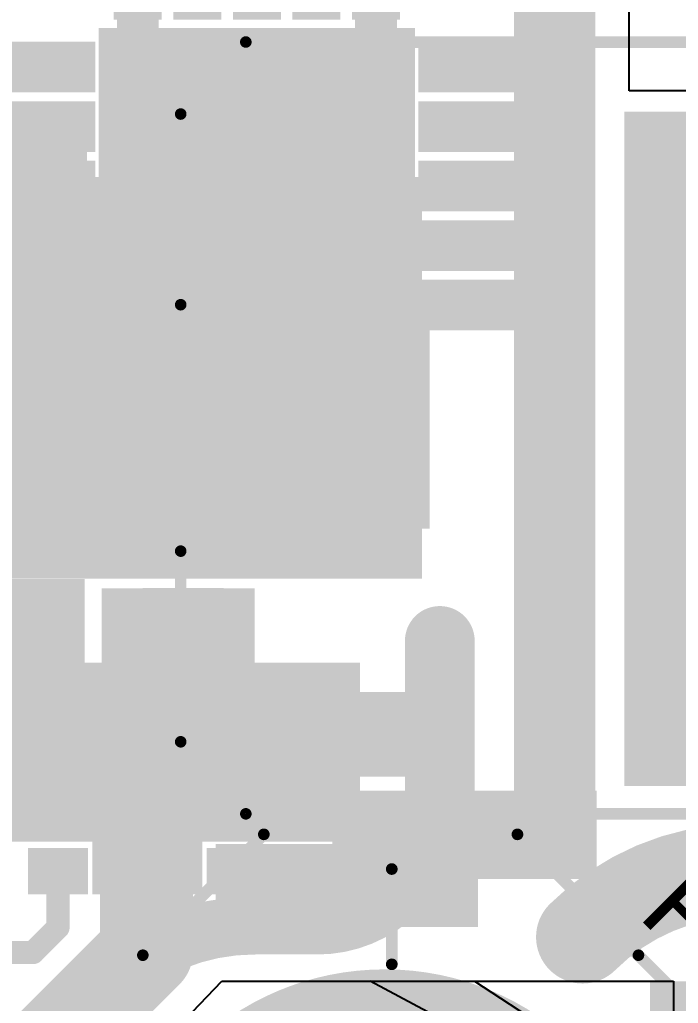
# Model space of a CAD drawing. Header units: millimetres. Extents: x -35.7 to 35.7, y -3.2 to 68.2.
# Drawn here: x -7.72 to -0.53, y 48.02 to 58.77 of the extents above; entities that cross this region are included whole.
import ezdxf

# ---------------------------------------------------------------- set-up
doc = ezdxf.new("R2010")
doc.units = ezdxf.units.MM
for name, color, linetype in [('BottomLayer', 5, 'Continuous'), ('BottomPaste', 16, 'Continuous'), ('BottomSolder', 6, 'Continuous'), ('Mechanical2', 216, 'Continuous'), ('MultiLayer', 9, 'Continuous'), ('TopLayer', 1, 'Continuous'), ('TopOverlay', 2, 'Continuous'), ('TopPaste', 8, 'Continuous'), ('TopSolder', 216, 'Continuous'), ('ViaHoleLayer', 16, 'Continuous')]:
    doc.layers.add(name, color=color, linetype=linetype)
doc.styles.add('Arial', font='', dxfattribs={"height": 0.2})
doc.styles.get('Arial').set_extended_font_data('Arial')

# ---------------------------------------------------------------- blocks, each defined once
blk = doc.blocks.new('C___0402_B_3')
at = {"layer": 'BottomLayer'}
for points in [[(-0.241, 0.318), (-0.241, -0.318), (-0.699, -0.318), (-0.699, 0.318)], [(0.699, 0.318), (0.699, -0.318), (0.241, -0.318), (0.241, 0.318)]]:
    blk.add_hatch(color=5, dxfattribs=at).paths.add_polyline_path(points)
at = {"layer": 'BottomPaste'}
for points in [[(-0.241, 0.318), (-0.241, -0.318), (-0.699, -0.318), (-0.699, 0.318)], [(0.699, 0.318), (0.699, -0.318), (0.241, -0.318), (0.241, 0.318)]]:
    blk.add_hatch(color=16, dxfattribs=at).paths.add_polyline_path(points)
at = {"layer": 'BottomSolder'}
for points in [[(-0.181, 0.377), (-0.181, -0.377), (-0.758, -0.377), (-0.758, 0.377)], [(0.758, 0.377), (0.758, -0.377), (0.181, -0.377), (0.181, 0.377)]]:
    blk.add_hatch(color=6, dxfattribs=at).paths.add_polyline_path(points)
blk = doc.blocks.new('EEEFT1H221AP_28')
at = {"layer": 'TopLayer'}
for points in [[(-5.55, 1), (-1.55, 1), (-1.55, -1), (-5.55, -1)], [(1.55, 1), (5.55, 1), (5.55, -1), (1.55, -1)]]:
    blk.add_hatch(color=1, dxfattribs=at).paths.add_polyline_path(points)
at = {"layer": 'TopPaste'}
for points in [[(-5.55, 1), (-1.55, 1), (-1.55, -1), (-5.55, -1)], [(1.55, 1), (5.55, 1), (5.55, -1), (1.55, -1)]]:
    blk.add_hatch(color=8, dxfattribs=at).paths.add_polyline_path(points)
at = {"layer": 'TopSolder'}
for points in [[(-5.652, 1.102), (-1.448, 1.102), (-1.448, -1.102), (-5.652, -1.102)], [(1.448, 1.102), (5.652, 1.102), (5.652, -1.102), (1.448, -1.102)]]:
    blk.add_hatch(color=216, dxfattribs=at).paths.add_polyline_path(points)
at = {"layer": 'TopOverlay', "const_width": 0.127}
for points in [[(-2.413, 4.216), (-4.191, 2.438)], [(3.454, 4.216), (-2.413, 4.216)], [(4.166, 3.429), (4.166, 1.346)], [(-4.191, 2.438), (-4.191, 1.27)], [(-4.674, 1.702), (-4.674, 1.245)], [(-4.445, 1.473), (-4.902, 1.473)], [(-4.191, -1.27), (-4.191, -2.438)], [(4.166, -1.346), (4.166, -3.429)], [(-2.413, -4.216), (-4.191, -2.438)], [(3.454, -4.216), (-2.413, -4.216)]]:
    blk.add_lwpolyline(points, dxfattribs=at)
at = {"layer": 'TopOverlay', "const_width": 0.0635}
for points in [[(-2.445, 4.216, 1), (-2.381, 4.216, 1)], [(-2.445, 4.216, 1), (-2.381, 4.216, 1)], [(3.423, 4.216, 1), (3.486, 4.216, 1)], [(3.423, 4.216, 1), (3.486, 4.216, 1)], [(4.134, 3.429, 1), (4.197, 3.429, 1)], [(4.134, 3.429, 1), (4.197, 3.429, 1)], [(-4.223, 2.438, 1), (-4.159, 2.438, 1)], [(-4.223, 2.438, 1), (-4.159, 2.438, 1)], [(-4.705, 1.702, 1), (-4.642, 1.702, 1)], [(-4.934, 1.473, 1), (-4.87, 1.473, 1)], [(-4.477, 1.473, 1), (-4.413, 1.473, 1)], [(4.134, 1.346, 1), (4.197, 1.346, 1)], [(-4.705, 1.245, 1), (-4.642, 1.245, 1)], [(-4.223, 1.27, 1), (-4.159, 1.27, 1)], [(-4.223, -1.27, 1), (-4.159, -1.27, 1)], [(4.134, -1.346, 1), (4.197, -1.346, 1)], [(-4.223, -2.438, 1), (-4.159, -2.438, 1)], [(-4.223, -2.438, 1), (-4.159, -2.438, 1)], [(4.134, -3.429, 1), (4.197, -3.429, 1)], [(4.134, -3.429, 1), (4.197, -3.429, 1)], [(-2.445, -4.216, 1), (-2.381, -4.216, 1)], [(-2.445, -4.216, 1), (-2.381, -4.216, 1)], [(3.423, -4.216, 1), (3.486, -4.216, 1)], [(3.423, -4.216, 1), (3.486, -4.216, 1)]]:
    blk.add_lwpolyline(points, format="xyb", close=True, dxfattribs=at)
at = {"layer": 'TopOverlay', "const_width": 0.127}
for points in [[(3.454, 4.216, -0.31993), (4.166, 3.429)], [(4.166, -3.429, -0.31993), (3.454, -4.216)]]:
    blk.add_lwpolyline(points, format="xyb", dxfattribs=at)
blk = doc.blocks.new('CAP_0402_B_108')
at = {"layer": 'BottomLayer'}
for points in [[(-0.241, 0.317), (-0.241, -0.318), (-0.699, -0.318), (-0.699, 0.317)], [(0.699, 0.317), (0.699, -0.318), (0.241, -0.318), (0.241, 0.317)]]:
    blk.add_hatch(color=5, dxfattribs=at).paths.add_polyline_path(points)
at = {"layer": 'BottomPaste'}
for points in [[(-0.241, 0.317), (-0.241, -0.318), (-0.699, -0.318), (-0.699, 0.317)], [(0.699, 0.317), (0.699, -0.318), (0.241, -0.318), (0.241, 0.317)]]:
    blk.add_hatch(color=16, dxfattribs=at).paths.add_polyline_path(points)
at = {"layer": 'BottomSolder'}
for points in [[(-0.181, 0.377), (-0.181, -0.377), (-0.758, -0.377), (-0.758, 0.377)], [(0.758, 0.377), (0.758, -0.377), (0.181, -0.377), (0.181, 0.377)]]:
    blk.add_hatch(color=6, dxfattribs=at).paths.add_polyline_path(points)
blk = doc.blocks.new('CAP_0603_B_112')
at = {"layer": 'BottomLayer'}
for points in [[(-1.143, -0.445), (-1.143, 0.445), (-0.381, 0.445), (-0.381, -0.445)], [(0.381, -0.445), (0.381, 0.445), (1.143, 0.445), (1.143, -0.445)]]:
    blk.add_hatch(color=5, dxfattribs=at).paths.add_polyline_path(points)
at = {"layer": 'BottomPaste'}
for points in [[(-1.143, -0.445), (-1.143, 0.445), (-0.381, 0.445), (-0.381, -0.445)], [(0.381, -0.445), (0.381, 0.445), (1.143, 0.445), (1.143, -0.445)]]:
    blk.add_hatch(color=16, dxfattribs=at).paths.add_polyline_path(points)
at = {"layer": 'BottomSolder'}
for points in [[(-1.203, -0.504), (-1.203, 0.504), (-0.321, 0.504), (-0.321, -0.504)], [(0.321, -0.504), (0.321, 0.504), (1.203, 0.504), (1.203, -0.504)]]:
    blk.add_hatch(color=6, dxfattribs=at).paths.add_polyline_path(points)
blk = doc.blocks.new('CAP_0603_B_113')
at = {"layer": 'BottomLayer'}
for points in [[(-1.143, -0.445), (-1.143, 0.445), (-0.381, 0.445), (-0.381, -0.445)], [(0.381, -0.445), (0.381, 0.445), (1.143, 0.445), (1.143, -0.445)]]:
    blk.add_hatch(color=5, dxfattribs=at).paths.add_polyline_path(points)
at = {"layer": 'BottomPaste'}
for points in [[(-1.143, -0.445), (-1.143, 0.445), (-0.381, 0.445), (-0.381, -0.445)], [(0.381, -0.445), (0.381, 0.445), (1.143, 0.445), (1.143, -0.445)]]:
    blk.add_hatch(color=16, dxfattribs=at).paths.add_polyline_path(points)
at = {"layer": 'BottomSolder'}
for points in [[(-1.203, -0.504), (-1.203, 0.504), (-0.321, 0.504), (-0.321, -0.504)], [(0.321, -0.504), (0.321, 0.504), (1.203, 0.504), (1.203, -0.504)]]:
    blk.add_hatch(color=6, dxfattribs=at).paths.add_polyline_path(points)
blk = doc.blocks.new('PRT_10474_134')
at = {"layer": 'BottomLayer'}
h = blk.add_hatch(color=5, dxfattribs=at)
edge = h.paths.add_edge_path()
edge.add_arc((-3.6, 0), 2.9, 0, 360)
at = {"layer": 'BottomSolder'}
h = blk.add_hatch(color=6, dxfattribs=at)
edge = h.paths.add_edge_path()
edge.add_arc((-3.6, 0), 3.002, 0, 360)
at = {"layer": 'MultiLayer'}
h = blk.add_hatch(color=9, dxfattribs=at)
edge = h.paths.add_edge_path()
edge.add_arc((-3.6, 0), 2.9, 0, 360)
at = {"layer": 'TopLayer'}
h = blk.add_hatch(color=1, dxfattribs=at)
edge = h.paths.add_edge_path()
edge.add_arc((-3.6, 0), 2.9, 0, 360)
at = {"layer": 'TopSolder'}
h = blk.add_hatch(color=216, dxfattribs=at)
edge = h.paths.add_edge_path()
edge.add_arc((-3.6, 0), 3.002, 0, 360)
at = {"layer": 'TopOverlay', "const_width": 0.127}
for points in [[(-6.756, 2.769), (-5.334, 4.191)], [(-8.077, 1.448), (-6.756, 2.769)], [(-8.077, -1.321), (-8.077, 1.448)], [(-6.657, 0.076), (-7.698, 0.076)], [(-6.756, -2.642), (-8.077, -1.321)], [(-5.334, -4.064), (-6.756, -2.642)]]:
    blk.add_lwpolyline(points, dxfattribs=at)
at = {"layer": 'TopOverlay', "const_width": 0.0635}
for points in [[(-6.788, 2.769, 1), (-6.725, 2.769, 1)], [(-6.788, 2.769, 1), (-6.725, 2.769, 1)], [(-8.109, 1.448, 1), (-8.045, 1.448, 1)], [(-8.109, 1.448, 1), (-8.045, 1.448, 1)], [(-7.73, 0.076, 1), (-7.666, 0.076, 1)], [(-6.689, 0.076, 1), (-6.625, 0.076, 1)], [(-8.109, -1.321, 1), (-8.045, -1.321, 1)], [(-8.109, -1.321, 1), (-8.045, -1.321, 1)], [(-6.788, -2.642, 1), (-6.725, -2.642, 1)], [(-6.788, -2.642, 1), (-6.725, -2.642, 1)]]:
    blk.add_lwpolyline(points, format="xyb", close=True, dxfattribs=at)
blk = doc.blocks.new('TPS60150DRVR_B_161')
at = {"layer": 'BottomLayer'}
for points in [[(-1.2, 0.8), (-0.75, 0.8), (-0.75, 0.5), (-1.2, 0.5)], [(-0.5, 0.8), (0.5, 0.8), (0.5, -0.8), (-0.5, -0.8)], [(0.75, 0.8), (1.2, 0.8), (1.2, 0.5), (0.75, 0.5)], [(-1.2, 0.15), (-0.75, 0.15), (-0.75, -0.15), (-1.2, -0.15)], [(0.75, 0.15), (1.2, 0.15), (1.2, -0.15), (0.75, -0.15)], [(-1.2, -0.5), (-0.75, -0.5), (-0.75, -0.8), (-1.2, -0.8)], [(0.75, -0.5), (1.2, -0.5), (1.2, -0.8), (0.75, -0.8)]]:
    blk.add_hatch(color=5, dxfattribs=at).paths.add_polyline_path(points)
at = {"layer": 'BottomPaste'}
for points in [[(-1.2, 0.8), (-0.75, 0.8), (-0.75, 0.5), (-1.2, 0.5)], [(-0.5, 0.8), (0.5, 0.8), (0.5, -0.8), (-0.5, -0.8)], [(0.75, 0.8), (1.2, 0.8), (1.2, 0.5), (0.75, 0.5)], [(-1.2, 0.15), (-0.75, 0.15), (-0.75, -0.15), (-1.2, -0.15)], [(0.75, 0.15), (1.2, 0.15), (1.2, -0.15), (0.75, -0.15)], [(-1.2, -0.5), (-0.75, -0.5), (-0.75, -0.8), (-1.2, -0.8)], [(0.75, -0.5), (1.2, -0.5), (1.2, -0.8), (0.75, -0.8)]]:
    blk.add_hatch(color=16, dxfattribs=at).paths.add_polyline_path(points)
at = {"layer": 'BottomSolder'}
for points in [[(-1.302, 0.902), (-0.648, 0.902), (-0.648, 0.398), (-1.302, 0.398)], [(-0.602, 0.902), (0.602, 0.902), (0.602, -0.902), (-0.602, -0.902)], [(0.648, 0.902), (1.302, 0.902), (1.302, 0.398), (0.648, 0.398)], [(-1.302, 0.252), (-0.648, 0.252), (-0.648, -0.252), (-1.302, -0.252)], [(0.648, 0.252), (1.302, 0.252), (1.302, -0.252), (0.648, -0.252)], [(-1.302, -0.398), (-0.648, -0.398), (-0.648, -0.902), (-1.302, -0.902)], [(0.648, -0.398), (1.302, -0.398), (1.302, -0.902), (0.648, -0.902)]]:
    blk.add_hatch(color=6, dxfattribs=at).paths.add_polyline_path(points)
blk = doc.blocks.new('QFN_20_EP_5_5__B_164')
at = {"layer": 'BottomLayer'}
for points in [[(-1.14, 2.76), (-1.14, 1.92), (-1.46, 1.92), (-1.46, 2.76)], [(-0.49, 2.76), (-0.49, 1.92), (-0.81, 1.92), (-0.81, 2.76)], [(0.16, 2.76), (0.16, 1.92), (-0.16, 1.92), (-0.16, 2.76)], [(0.81, 2.76), (0.81, 1.92), (0.49, 1.92), (0.49, 2.76)], [(1.46, 2.76), (1.46, 1.92), (1.14, 1.92), (1.14, 2.76)], [(-1.625, 1.625), (1.625, 1.625), (1.625, -1.625), (-1.625, -1.625)], [(-2.815, 1.475), (-1.865, 1.475), (-1.865, 1.125), (-2.815, 1.125)], [(1.865, 1.475), (2.815, 1.475), (2.815, 1.125), (1.865, 1.125)], [(-2.815, 0.825), (-1.865, 0.825), (-1.865, 0.475), (-2.815, 0.475)], [(1.865, 0.825), (2.815, 0.825), (2.815, 0.475), (1.865, 0.475)], [(-2.815, 0.175), (-1.865, 0.175), (-1.865, -0.175), (-2.815, -0.175)], [(1.865, 0.175), (2.815, 0.175), (2.815, -0.175), (1.865, -0.175)], [(-2.815, -0.475), (-1.865, -0.475), (-1.865, -0.825), (-2.815, -0.825)], [(1.865, -0.475), (2.815, -0.475), (2.815, -0.825), (1.865, -0.825)], [(-2.815, -1.125), (-1.865, -1.125), (-1.865, -1.475), (-2.815, -1.475)], [(1.865, -1.125), (2.815, -1.125), (2.815, -1.475), (1.865, -1.475)], [(-1.14, -1.92), (-1.14, -2.76), (-1.46, -2.76), (-1.46, -1.92)], [(-0.49, -1.92), (-0.49, -2.76), (-0.81, -2.76), (-0.81, -1.92)], [(0.16, -1.92), (0.16, -2.76), (-0.16, -2.76), (-0.16, -1.92)], [(0.81, -1.92), (0.81, -2.76), (0.49, -2.76), (0.49, -1.92)], [(1.46, -1.92), (1.46, -2.76), (1.14, -2.76), (1.14, -1.92)]]:
    blk.add_hatch(color=5, dxfattribs=at).paths.add_polyline_path(points)
at = {"layer": 'BottomPaste'}
for points in [[(-1.14, 2.76), (-1.14, 1.92), (-1.46, 1.92), (-1.46, 2.76)], [(-0.49, 2.76), (-0.49, 1.92), (-0.81, 1.92), (-0.81, 2.76)], [(0.16, 2.76), (0.16, 1.92), (-0.16, 1.92), (-0.16, 2.76)], [(0.81, 2.76), (0.81, 1.92), (0.49, 1.92), (0.49, 2.76)], [(1.46, 2.76), (1.46, 1.92), (1.14, 1.92), (1.14, 2.76)], [(-2.815, 1.475), (-1.865, 1.475), (-1.865, 1.125), (-2.815, 1.125)], [(1.865, 1.475), (2.815, 1.475), (2.815, 1.125), (1.865, 1.125)], [(-1.03, 1.03), (1.03, 1.03), (1.03, -1.03), (-1.03, -1.03)], [(-2.815, 0.825), (-1.865, 0.825), (-1.865, 0.475), (-2.815, 0.475)], [(1.865, 0.825), (2.815, 0.825), (2.815, 0.475), (1.865, 0.475)], [(-2.815, 0.175), (-1.865, 0.175), (-1.865, -0.175), (-2.815, -0.175)], [(1.865, 0.175), (2.815, 0.175), (2.815, -0.175), (1.865, -0.175)], [(-2.815, -0.475), (-1.865, -0.475), (-1.865, -0.825), (-2.815, -0.825)], [(1.865, -0.475), (2.815, -0.475), (2.815, -0.825), (1.865, -0.825)], [(-2.815, -1.125), (-1.865, -1.125), (-1.865, -1.475), (-2.815, -1.475)], [(1.865, -1.125), (2.815, -1.125), (2.815, -1.475), (1.865, -1.475)], [(-1.14, -1.92), (-1.14, -2.76), (-1.46, -2.76), (-1.46, -1.92)], [(-0.49, -1.92), (-0.49, -2.76), (-0.81, -2.76), (-0.81, -1.92)], [(0.16, -1.92), (0.16, -2.76), (-0.16, -2.76), (-0.16, -1.92)], [(0.81, -1.92), (0.81, -2.76), (0.49, -2.76), (0.49, -1.92)], [(1.46, -1.92), (1.46, -2.76), (1.14, -2.76), (1.14, -1.92)]]:
    blk.add_hatch(color=16, dxfattribs=at).paths.add_polyline_path(points)
at = {"layer": 'BottomSolder'}
for points in [[(-1.038, 2.862), (-1.038, 1.818), (-1.562, 1.818), (-1.562, 2.862)], [(-0.388, 2.862), (-0.388, 1.818), (-0.912, 1.818), (-0.912, 2.862)], [(0.262, 2.862), (0.262, 1.818), (-0.262, 1.818), (-0.262, 2.862)], [(0.912, 2.862), (0.912, 1.818), (0.388, 1.818), (0.388, 2.862)], [(1.562, 2.862), (1.562, 1.818), (1.038, 1.818), (1.038, 2.862)], [(-1.727, 1.727), (1.727, 1.727), (1.727, -1.727), (-1.727, -1.727)], [(-2.917, 1.577), (-1.763, 1.577), (-1.763, 1.023), (-2.917, 1.023)], [(1.763, 1.577), (2.917, 1.577), (2.917, 1.023), (1.763, 1.023)], [(-2.917, 0.927), (-1.763, 0.927), (-1.763, 0.373), (-2.917, 0.373)], [(1.763, 0.927), (2.917, 0.927), (2.917, 0.373), (1.763, 0.373)], [(-2.917, 0.277), (-1.763, 0.277), (-1.763, -0.277), (-2.917, -0.277)], [(1.763, 0.277), (2.917, 0.277), (2.917, -0.277), (1.763, -0.277)], [(-2.917, -0.373), (-1.763, -0.373), (-1.763, -0.927), (-2.917, -0.927)], [(1.763, -0.373), (2.917, -0.373), (2.917, -0.927), (1.763, -0.927)], [(-2.917, -1.023), (-1.763, -1.023), (-1.763, -1.577), (-2.917, -1.577)], [(1.763, -1.023), (2.917, -1.023), (2.917, -1.577), (1.763, -1.577)], [(-1.038, -1.818), (-1.038, -2.862), (-1.562, -2.862), (-1.562, -1.818)], [(-0.388, -1.818), (-0.388, -2.862), (-0.912, -2.862), (-0.912, -1.818)], [(0.262, -1.818), (0.262, -2.862), (-0.262, -2.862), (-0.262, -1.818)], [(0.912, -1.818), (0.912, -2.862), (0.388, -2.862), (0.388, -1.818)], [(1.562, -1.818), (1.562, -2.862), (1.038, -2.862), (1.038, -1.818)]]:
    blk.add_hatch(color=6, dxfattribs=at).paths.add_polyline_path(points)

msp = doc.modelspace()

# ---------------------------------------------------------------- hatches: boundary and pattern name
at = {"layer": 'BottomLayer'}
for points in [[(-7.516, 56.769), (-7.516, 57.772), (-9.233, 57.772), (-9.233, 56.769)], [(-7.946, 56.769), (-6.985, 56.769), (-6.985, 57.777), (-7.946, 57.777)], [(-6.996, 55.469), (-6.996, 56.472), (-9.233, 56.472), (-9.233, 55.469)], [(-5.966, 55.027), (-6.85, 55.027), (-6.85, 53.42), (-5.966, 53.42)], [(-5.631, 54.187), (-5.631, 55.026), (-6.833, 55.026), (-6.833, 54.187)], [(-5.969, 52.995), (-5.969, 53.814), (-7.226, 53.814), (-7.226, 52.995)], [(-8.788, 50.851), (-7.01, 50.851), (-7.01, 52.654), (-8.788, 52.654)], [(-7.816, 50.597), (-7.01, 50.597), (-7.01, 52.638), (-7.816, 52.638)], [(-6.825, 50.602), (-5.156, 50.602), (-5.156, 52.553), (-6.825, 52.553)], [(-4.209, 50.555), (-3.124, 50.555), (-3.124, 51.419), (-4.209, 51.419)], [(-4.216, 49.378), (-1.422, 49.378), (-1.422, 50.343), (-4.216, 50.343)], [(-5.581, 48.854), (-2.718, 48.854), (-2.718, 49.759), (-5.581, 49.759)], [(-0.838, 45.11), (4.521, 45.11), (4.521, 48.26), (-0.838, 48.26)]]:
    msp.add_hatch(color=5, dxfattribs=at).paths.add_polyline_path(points)
h = msp.add_hatch(color=5, dxfattribs=at)
edge = h.paths.add_edge_path()
edge.add_arc((-7.569, 54.94), 0.3, 0, 360)
h = msp.add_hatch(color=5, dxfattribs=at)
edge = h.paths.add_edge_path()
edge.add_arc((-7.95, 54.28), 0.3, 0, 360)
h = msp.add_hatch(color=5, dxfattribs=at)
edge = h.paths.add_edge_path()
edge.add_arc((-7.341, 54.28), 0.3, 0, 360)
h = msp.add_hatch(color=5, dxfattribs=at)
edge = h.paths.add_edge_path()
edge.add_arc((-7.435, 51.292), 0.3, 0, 360)
h = msp.add_hatch(color=5, dxfattribs=at)
edge = h.paths.add_edge_path()
edge.add_arc((-4.699, 50.401), 0.3, 0, 360)
h = msp.add_hatch(color=5, dxfattribs=at)
edge = h.paths.add_edge_path()
edge.add_arc((-1.88, 49.955), 0.3, 0, 360)
h = msp.add_hatch(color=5, dxfattribs=at)
edge = h.paths.add_edge_path()
edge.add_arc((-1.575, 48.743), 0.3, 0, 360)
at = {"layer": 'BottomSolder'}
h = msp.add_hatch(color=6, dxfattribs=at)
edge = h.paths.add_edge_path()
edge.add_arc((-7.569, 54.94), 0.15, 0, 360)
h = msp.add_hatch(color=6, dxfattribs=at)
edge = h.paths.add_edge_path()
edge.add_arc((-7.341, 54.28), 0.15, 0, 360)
h = msp.add_hatch(color=6, dxfattribs=at)
edge = h.paths.add_edge_path()
edge.add_arc((-7.435, 51.292), 0.15, 0, 360)
h = msp.add_hatch(color=6, dxfattribs=at)
edge = h.paths.add_edge_path()
edge.add_arc((-4.699, 50.401), 0.15, 0, 360)
h = msp.add_hatch(color=6, dxfattribs=at)
edge = h.paths.add_edge_path()
edge.add_arc((-1.88, 49.955), 0.15, 0, 360)
h = msp.add_hatch(color=6, dxfattribs=at)
edge = h.paths.add_edge_path()
edge.add_arc((-1.575, 48.743), 0.15, 0, 360)
at = {"layer": 'TopLayer'}
for points in [[(-1.118, 52.502), (4.064, 52.502), (4.064, 57.76), (-1.118, 57.76)], [(-3.327, 52.66), (-3.327, 57.048), (-8.077, 57.048), (-8.077, 52.66)], [(-7.442, 52.664), (-3.346, 52.664), (-3.346, 56.336), (-7.442, 56.336)], [(-1.118, 50.394), (2.743, 50.394), (2.743, 52.883), (-1.118, 52.883)], [(-9.982, 49.784), (-4.006, 49.784), (-4.006, 51.74), (-9.982, 51.74)]]:
    msp.add_hatch(color=1, dxfattribs=at).paths.add_polyline_path(points)
h = msp.add_hatch(color=1, dxfattribs=at)
edge = h.paths.add_edge_path()
edge.add_arc((-7.569, 54.94), 0.3, 0, 360)
h = msp.add_hatch(color=1, dxfattribs=at)
edge = h.paths.add_edge_path()
edge.add_arc((-7.95, 54.28), 0.3, 0, 360)
h = msp.add_hatch(color=1, dxfattribs=at)
edge = h.paths.add_edge_path()
edge.add_arc((-7.341, 54.28), 0.3, 0, 360)
h = msp.add_hatch(color=1, dxfattribs=at)
edge = h.paths.add_edge_path()
edge.add_arc((-7.435, 51.292), 0.3, 0, 360)
h = msp.add_hatch(color=1, dxfattribs=at)
edge = h.paths.add_edge_path()
edge.add_arc((-4.699, 50.401), 0.3, 0, 360)
h = msp.add_hatch(color=1, dxfattribs=at)
edge = h.paths.add_edge_path()
edge.add_arc((-1.88, 49.955), 0.3, 0, 360)
h = msp.add_hatch(color=1, dxfattribs=at)
edge = h.paths.add_edge_path()
edge.add_arc((-1.575, 48.743), 0.3, 0, 360)
at = {"layer": 'TopSolder'}
h = msp.add_hatch(color=216, dxfattribs=at)
edge = h.paths.add_edge_path()
edge.add_arc((-7.569, 54.94), 0.15, 0, 360)
h = msp.add_hatch(color=216, dxfattribs=at)
edge = h.paths.add_edge_path()
edge.add_arc((-7.341, 54.28), 0.15, 0, 360)
h = msp.add_hatch(color=216, dxfattribs=at)
edge = h.paths.add_edge_path()
edge.add_arc((-7.435, 51.292), 0.15, 0, 360)
h = msp.add_hatch(color=216, dxfattribs=at)
edge = h.paths.add_edge_path()
edge.add_arc((-4.699, 50.401), 0.15, 0, 360)
h = msp.add_hatch(color=216, dxfattribs=at)
edge = h.paths.add_edge_path()
edge.add_arc((-1.88, 49.955), 0.15, 0, 360)
h = msp.add_hatch(color=216, dxfattribs=at)
edge = h.paths.add_edge_path()
edge.add_arc((-1.575, 48.743), 0.15, 0, 360)
at = {"layer": 'ViaHoleLayer'}
h = msp.add_hatch(color=16, dxfattribs=at)
edge = h.paths.add_edge_path()
edge.add_arc((-7.569, 54.94), 0.15, 0, 360)
h = msp.add_hatch(color=16, dxfattribs=at)
edge = h.paths.add_edge_path()
edge.add_arc((-7.341, 54.28), 0.15, 0, 360)
h = msp.add_hatch(color=16, dxfattribs=at)
edge = h.paths.add_edge_path()
edge.add_arc((-7.435, 51.292), 0.15, 0, 360)
h = msp.add_hatch(color=16, dxfattribs=at)
edge = h.paths.add_edge_path()
edge.add_arc((-4.699, 50.401), 0.15, 0, 360)
h = msp.add_hatch(color=16, dxfattribs=at)
edge = h.paths.add_edge_path()
edge.add_arc((-1.88, 49.955), 0.15, 0, 360)
h = msp.add_hatch(color=16, dxfattribs=at)
edge = h.paths.add_edge_path()
edge.add_arc((-1.575, 48.743), 0.15, 0, 360)

# ---------------------------------------------------------------- linework, layer by layer
at = {"layer": 'BottomLayer'}
for p, q in [((-7.137, 46.577), (-5.512, 48.26)), ((-5.512, 48.26), (-2.755, 48.26)), ((-0.584, 46.495), (-3.893, 48.26)), ((-3.893, 48.26), (-0.584, 48.26)), ((-2.755, 48.26), (-0.533, 46.812)), ((-0.584, 48.26), (-0.584, 46.495))]:
    msp.add_line(p, q, dxfattribs=at)
for points, const_width in [([(-6.431, 56.947), (-6.431, 59.287)], 0.457), ([(-3.831, 56.947), (-3.831, 59.287)], 0.457), ([(-6.431, 56.947), (-5.131, 56.947)], 0.457), ([(-3.831, 54.607), (-3.831, 56.947)], 0.457), ([(-5.131, 55.647), (-2.791, 55.647)], 0.457), ([(-5.936, 52.067), (-5.936, 52.13)], 0.559), ([(-3.803, 50.936), (-3.761, 50.978)], 0.559), ([(-3.803, 50.936), (-3.409, 50.936)], 0.559), ([(-6.327, 50.39), (-5.954, 50.763)], 0.254), ([(-6.327, 50.113), (-6.327, 50.39)], 0.559), ([(-4.887, 50.213), (-4.699, 50.401)], 0.305), ([(-4.757, 50.401), (-4.699, 50.401)], 0.254), ([(-6.335, 48.585), (-6.335, 49.821)], 1.016), ([(-8.385, 50.113), (-7.302, 50.113)], 0.254), ([(-5.352, 50.113), (-5.127, 50.113)], 0.305), ([(-5.352, 50.113), (-5.329, 50.136)], 0.254), ([(-7.302, 48.847), (-7.302, 49.463)], 0.254), ([(-7.651, 47.269), (-6.335, 48.585)], 1.016), ([(-7.575, 48.574), (-7.302, 48.847)], 0.254), ([(-8.4, 48.574), (-7.575, 48.574)], 0.254)]:
    msp.add_lwpolyline(points, dxfattribs=dict(at, const_width=const_width))
for points, const_width in [([(-6.545, 56.947, 1), (-6.316, 56.947, 1)], 0.229), ([(-6.545, 56.947, 1), (-6.316, 56.947, 1)], 0.229), ([(-5.245, 56.947, 1), (-5.016, 56.947, 1)], 0.229), ([(-3.945, 56.947, 1), (-3.717, 56.947, 1)], 0.229), ([(-3.945, 56.947, 1), (-3.717, 56.947, 1)], 0.229), ([(-5.245, 55.647, 1), (-5.016, 55.647, 1)], 0.229), ([(-2.905, 55.647, 1), (-2.676, 55.647, 1)], 0.229), ([(-3.945, 54.607, 1), (-3.717, 54.607, 1)], 0.229), ([(-6.076, 52.13, 1), (-5.797, 52.13, 1)], 0.279), ([(-6.076, 52.067, 1), (-5.797, 52.067, 1)], 0.279), ([(-3.942, 50.936, 1), (-3.663, 50.936, 1)], 0.279), ([(-3.942, 50.936, 1), (-3.663, 50.936, 1)], 0.279), ([(-3.901, 50.978, 1), (-3.622, 50.978, 1)], 0.279), ([(-3.548, 50.936, 1), (-3.269, 50.936, 1)], 0.279), ([(-6.018, 50.763, 1), (-5.891, 50.763, 1)], 0.127), ([(-6.467, 50.39, 1), (-6.187, 50.39, 1)], 0.279), ([(-6.391, 50.39, 1), (-6.264, 50.39, 1)], 0.127), ([(-4.82, 50.401, 1), (-4.693, 50.401, 1)], 0.127), ([(-4.775, 50.401, 1), (-4.623, 50.401, 1)], 0.152), ([(-4.763, 50.401, 1), (-4.636, 50.401, 1)], 0.127), ([(-6.589, 49.821, 1), (-6.081, 49.821, 1)], 0.508), ([(-6.467, 50.113, 1), (-6.187, 50.113, 1)], 0.279), ([(-4.963, 50.213, 1), (-4.811, 50.213, 1)], 0.152), ([(-4.963, 50.213, 1), (-4.811, 50.213, 1)], 0.152), ([(-7.366, 50.113, 1), (-7.239, 50.113, 1)], 0.127), ([(-5.428, 50.113, 1), (-5.276, 50.113, 1)], 0.152), ([(-5.416, 50.113, 1), (-5.289, 50.113, 1)], 0.127), ([(-5.393, 50.136, 1), (-5.266, 50.136, 1)], 0.127), ([(-5.203, 50.113, 1), (-5.051, 50.113, 1)], 0.152), ([(-5.203, 50.113, 1), (-5.051, 50.113, 1)], 0.152), ([(-7.366, 49.463, 1), (-7.239, 49.463, 1)], 0.127), ([(-6.589, 48.585, 1), (-6.081, 48.585, 1)], 0.508), ([(-6.589, 48.585, 1), (-6.081, 48.585, 1)], 0.508), ([(-7.366, 48.847, 1), (-7.239, 48.847, 1)], 0.127), ([(-7.366, 48.847, 1), (-7.239, 48.847, 1)], 0.127), ([(-7.638, 48.574, 1), (-7.511, 48.574, 1)], 0.127), ([(-7.638, 48.574, 1), (-7.511, 48.574, 1)], 0.127)]:
    msp.add_lwpolyline(points, format="xyb", close=True, dxfattribs=dict(at, const_width=const_width))
at = {"layer": 'BottomLayer', "const_width": 0.305}
msp.add_lwpolyline([(-4.887, 50.213, -0.198912), (-5.127, 50.113)], format="xyb", dxfattribs=at)
at = {"layer": 'Mechanical2', "const_width": 0.381}
msp.add_lwpolyline([(35.5, 32.5, 1), (-35.5, 32.5, 1)], format="xyb", close=True, dxfattribs=at)
at = {"layer": 'TopLayer'}
for p, q in [((-1.067, 57.988), (-1.067, 58.877)), ((4.064, 57.988), (-1.067, 57.988))]:
    msp.add_line(p, q, dxfattribs=at)
for points, const_width in [([(-1.88, 49.955), (-1.88, 60.407)], 0.889), ([(-3.134, 50.278), (-3.134, 51.978)], 0.762), ([(-7.232, 51.276), (-7.232, 51.394)], 0.559), ([(-7.315, 51.192), (-7.232, 51.276)], 0.559), ([(-8.941, 51.192), (-7.315, 51.192)], 0.559), ([(-8.941, 50.241), (-7.315, 50.241)], 0.635), ([(-3.592, 49.233), (-3.548, 49.278)], 0.635), ([(-5.156, 48.87), (-4.47, 48.87)], 0.635), ([(-7.663, 47.328), (-6.804, 48.187)], 0.635)]:
    msp.add_lwpolyline(points, dxfattribs=dict(at, const_width=const_width))
for points, const_width in [([(-3.324, 51.978, 1), (-2.943, 51.978, 1)], 0.381), ([(-7.371, 51.394, 1), (-7.092, 51.394, 1)], 0.279), ([(-7.371, 51.276, 1), (-7.092, 51.276, 1)], 0.279), ([(-7.371, 51.276, 1), (-7.092, 51.276, 1)], 0.279), ([(-7.455, 51.192, 1), (-7.175, 51.192, 1)], 0.279), ([(-7.455, 51.192, 1), (-7.175, 51.192, 1)], 0.279), ([(-3.324, 50.278, 1), (-2.943, 50.278, 1)], 0.381), ([(-3.324, 50.278, 1), (-2.943, 50.278, 1)], 0.381), ([(-7.474, 50.241, 1), (-7.156, 50.241, 1)], 0.318), ([(-2.102, 49.955, 1), (-1.657, 49.955, 1)], 0.445), ([(-3.738, 49.278, 1), (-3.357, 49.278, 1)], 0.381), ([(-3.751, 49.233, 1), (-3.434, 49.233, 1)], 0.318), ([(-3.751, 49.233, 1), (-3.434, 49.233, 1)], 0.318), ([(-3.707, 49.278, 1), (-3.389, 49.278, 1)], 0.318), ([(-1.829, 48.743, 1), (-1.321, 48.743, 1)], 0.508), ([(-5.315, 48.87, 1), (-4.997, 48.87, 1)], 0.318), ([(-5.315, 48.87, 1), (-4.997, 48.87, 1)], 0.318), ([(-4.629, 48.87, 1), (-4.312, 48.87, 1)], 0.318), ([(-4.629, 48.87, 1), (-4.312, 48.87, 1)], 0.318), ([(-6.963, 48.187, 1), (-6.645, 48.187, 1)], 0.318), ([(-6.963, 48.187, 1), (-6.645, 48.187, 1)], 0.318)]:
    msp.add_lwpolyline(points, format="xyb", close=True, dxfattribs=dict(at, const_width=const_width))
for points, const_width in [([(-3.134, 50.278, -0.198912), (-3.548, 49.278)], 0.762), ([(-1.575, 48.743, -0.194259), (0.147, 49.474)], 1.016), ([(-3.592, 49.233, -0.198912), (-4.47, 48.87)], 0.635), ([(-6.804, 48.187, -0.198912), (-5.156, 48.87)], 0.635)]:
    msp.add_lwpolyline(points, format="xyb", dxfattribs=dict(at, const_width=const_width))

# ---------------------------------------------------------------- block references
for name, p in [('QFN_20_EP_5_5__B_164', (-5.131, 56.947)), ('CAP_0402_B_108', (-5.728, 53.42)), ('CAP_0603_B_112', (-6.698, 52.054))]:
    msp.add_blockref(name, p)
for name, p, rotation in [('EEEFT1H221AP_28', (-1.797, 54.305), 180), ('C___0402_B_3', (-7.468, 53.42), 180), ('CAP_0603_B_113', (-3.803, 50.174), 90), ('TPS60150DRVR_B_161', (-6.327, 50.113), 180), ('PRT_10474_134', (-3.734, 41.788), 270)]:
    msp.add_blockref(name, p, dxfattribs=dict(rotation=rotation))

# ---------------------------------------------------------------- texts
at = {"layer": 'TopOverlay', "style": 'Arial'}
msp.add_text('P1', height=0.889, rotation=315, dxfattribs=at).set_placement((-0.987, 48.974))

doc.saveas('drawing.dxf')
